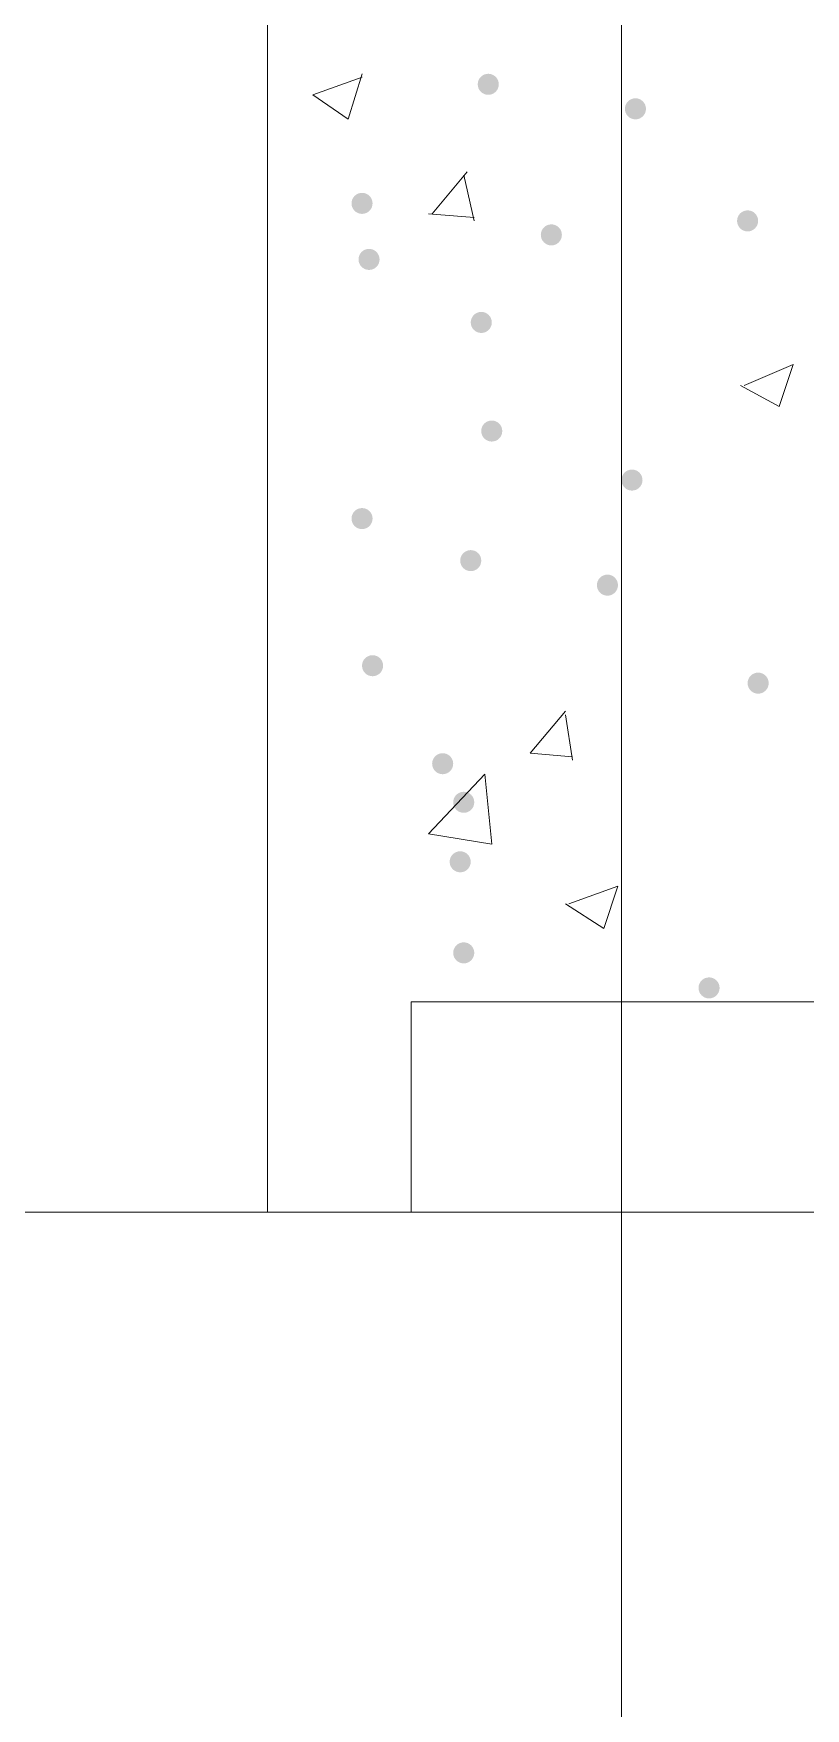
# Model space of a CAD drawing. Header units: millimetres. Extents: x 29 to 95071, y 20 to 67221.
# Drawn here: x 15574 to 16666, y 25954 to 28324 of the extents above; entities that cross this region are included whole.
import ezdxf

# ---------------------------------------------------------------- set-up
doc = ezdxf.new("R2010")
doc.units = ezdxf.units.MM

msp = doc.modelspace()

# ---------------------------------------------------------------- hatches: boundary and pattern name
h = msp.add_hatch(color=7)
edge = h.paths.add_edge_path()
edge.add_arc((16217.2, 28252.2), 14.9, 0, 360)
h = msp.add_hatch(color=7)
edge = h.paths.add_edge_path()
edge.add_arc((16425.3, 28217.5), 14.9, 0, 360)
h = msp.add_hatch(color=7)
edge = h.paths.add_edge_path()
edge.add_arc((16038.7, 28083.7), 14.9, 0, 360)
h = msp.add_hatch(color=7)
edge = h.paths.add_edge_path()
edge.add_arc((16583.9, 28058.9), 14.9, 0, 360)
h = msp.add_hatch(color=7)
edge = h.paths.add_edge_path()
edge.add_arc((16306.4, 28039.1), 14.9, 0, 360)
h = msp.add_hatch(color=7)
edge = h.paths.add_edge_path()
edge.add_arc((16048.6, 28004.4), 14.9, 0, 360)
h = msp.add_hatch(color=7)
edge = h.paths.add_edge_path()
edge.add_arc((16207.3, 27915.2), 14.9, 0, 360)
h = msp.add_hatch(color=7)
edge = h.paths.add_edge_path()
edge.add_arc((16222.1, 27761.5), 14.9, 0, 360)
h = msp.add_hatch(color=7)
edge = h.paths.add_edge_path()
edge.add_arc((16420.4, 27692.1), 14.9, 0, 360)
h = msp.add_hatch(color=7)
edge = h.paths.add_edge_path()
edge.add_arc((16038.7, 27637.6), 14.9, 0, 360)
h = msp.add_hatch(color=7)
edge = h.paths.add_edge_path()
edge.add_arc((16192.4, 27578.1), 14.9, 0, 360)
h = msp.add_hatch(color=7)
edge = h.paths.add_edge_path()
edge.add_arc((16385.7, 27543.4), 14.9, 0, 360)
h = msp.add_hatch(color=7)
edge = h.paths.add_edge_path()
edge.add_arc((16053.6, 27429.4), 14.9, 0, 360)
h = msp.add_hatch(color=7)
edge = h.paths.add_edge_path()
edge.add_arc((16598.8, 27404.7), 14.9, 0, 360)
h = msp.add_hatch(color=7)
edge = h.paths.add_edge_path()
edge.add_arc((16152.7, 27290.7), 14.9, 0, 360)
h = msp.add_hatch(color=7)
edge = h.paths.add_edge_path()
edge.add_arc((16182.5, 27236.1), 14.9, 0, 360)
h = msp.add_hatch(color=7)
edge = h.paths.add_edge_path()
edge.add_arc((16177.5, 27151.9), 14.9, 0, 360)
h = msp.add_hatch(color=7)
edge = h.paths.add_edge_path()
edge.add_arc((16182.5, 27023), 14.9, 0, 360)
h = msp.add_hatch(color=7)
edge = h.paths.add_edge_path()
edge.add_arc((16529.4, 26973.4), 14.9, 0, 360)

# ---------------------------------------------------------------- linework, layer by layer
at = {"color": 7, "lineweight": 0}
for points in [[(15904.9, 26656.2), (15904.9, 32653.6)], [(16405.5, 27935), (16405.5, 28728.1)], [(15969.3, 28237.4), (16038.7, 28262.1)], [(16018.9, 28202.7), (16038.7, 28267.1)], [(15969.3, 28237.4), (16018.9, 28202.7)], [(16405.5, 28192.7), (16405.5, 23583.2)], [(16405.5, 28192.7), (16405.5, 23583.2)], [(16137.9, 28068.8), (16187.4, 28128.3)], [(16197.3, 28058.9), (16182.5, 28123.4)], [(16132.9, 28068.8), (16197.3, 28063.9)], [(16579, 27826), (16648.4, 27855.7)], [(16628.6, 27796.2), (16648.4, 27855.7)], [(16574, 27826), (16628.6, 27796.2)], [(16405.5, 27617.8), (16405.5, 27776.4)], [(16405.5, 26690.9), (16405.5, 27459.2)], [(16276.6, 27305.5), (16326.2, 27365)], [(16336.1, 27295.6), (16326.2, 27360)], [(16276.6, 27305.5), (16336.1, 27300.6)], [(16132.9, 27191.5), (16212.2, 27275.8), (16222.1, 27176.7)], [(16132.9, 27191.5), (16222.1, 27176.7)], [(16331.2, 27092.4), (16400.6, 27117.2)], [(16380.7, 27057.7), (16400.6, 27117.2)], [(16326.2, 27092.4), (16380.7, 27057.7)], [(16108.1, 26656.2), (16108.1, 26953.6), (16707.9, 26953.6)], [(26883.6, 26656.2), (3905.1, 26656.2)], [(5253.3, 26656.2), (18021.3, 26656.2)], [(16494.7, 26656.2), (10670.8, 26656.2)]]:
    msp.add_lwpolyline(points, dxfattribs=at)

doc.saveas('drawing.dxf')
